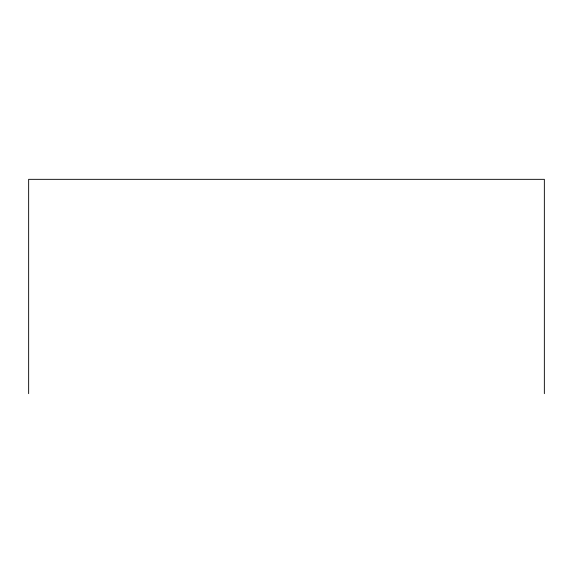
<?xml version="1.0" encoding="UTF-8"?>
<svg xmlns="http://www.w3.org/2000/svg" width="573" height="573" viewBox="0 0 573 573"><rect width="100%" height="100%" fill="white"/><g stroke="black" fill="none" stroke-linecap="round" stroke-linejoin="round"><path stroke-width="0.86" d="M544.35 393.665L544.35 179.335L28.65 179.335L28.65 393.665"/></g></svg>
